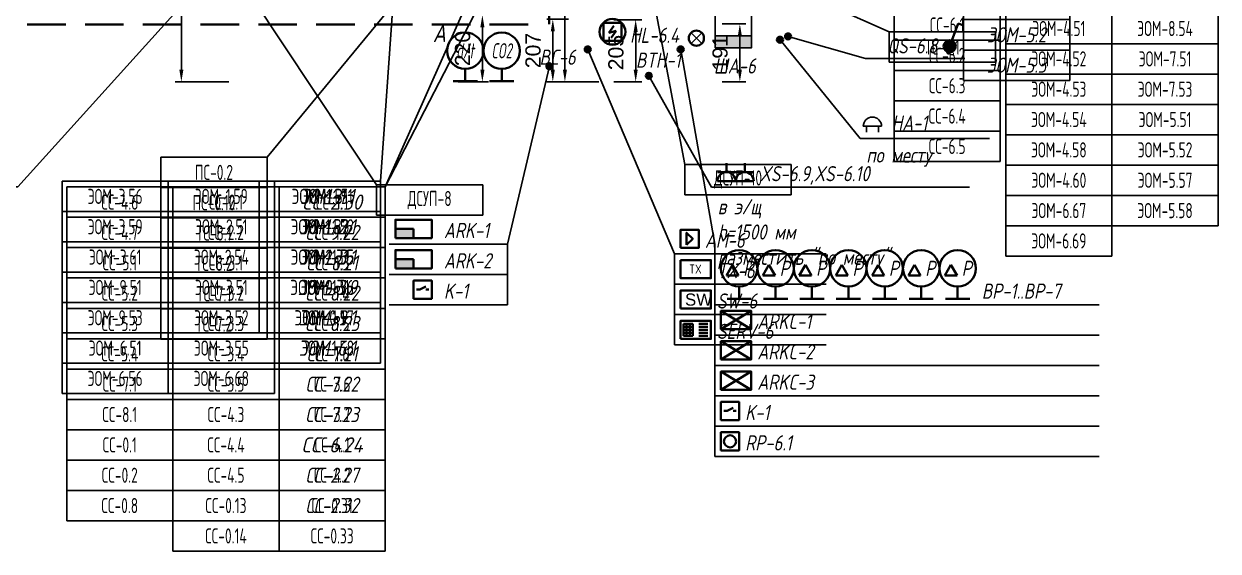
# Model space of a CAD drawing. Header units: millimetres. Extents: x -14566 to 16488, y -7315 to 17206.
# Drawn here: x 11466 to 15403, y 6974 to 8711 of the extents above; entities that cross this region are included whole.
import ezdxf
from ezdxf.enums import TextEntityAlignment as Align

# ---------------------------------------------------------------- set-up
doc = ezdxf.new("R2010")
doc.units = ezdxf.units.MM
doc.linetypes.add('DASHED', pattern=[19.05, 12.7, -6.35])
for name, color, linetype in [('02 Розетки', 7, 'Continuous'), ('03 Стационарное ЭО', 7, 'Continuous'), ('04 Освещение', 7, 'Continuous'), ('05 Слаботочка', 7, 'Continuous'), ('06 Авт-ка климата', 7, 'Continuous'), ('08 Пож. и техн. сигн.', 7, 'Continuous'), ('09 ДСУП', 7, 'Continuous'), ('12 Трассы и коробки 220', 7, 'Continuous'), ('14 Лотки', 7, 'Continuous')]:
    doc.layers.add(name, color=color, linetype=linetype)
doc.styles.add('GOST typeA', font='')
doc.styles.get("Standard").update_dxf_attribs({"font": 'arial.ttf'})
doc.styles.add('ГОСТ-ISOCPEUR', font='isocpeui.ttf', dxfattribs={"width": 0.8})
doc.styles.get('GOST typeA').set_extended_font_data('GOST type A')
doc.linetypes.add('220V_LINE', pattern='A,0.2,-0.05,["~220V",Standard,S=0.1,R=0,X=0,Y=-0.05],-0.4,0.1', length=0.75)
doc.dimstyles.new('ISO-25', dxfattribs={"dimtxt": 2.5, "dimasz": 2.5, "dimexe": 1.25, "dimexo": 0.625, "dimtad": 1, "dimtxsty": 'Standard', "dimcen": 2.5, "dimadec": 0, "dimazin": 0, "dimtfac": 1, "dimtmove": 0, "dimatfit": 3, "dimfxl": 1, "dimarcsym": 0})

# ---------------------------------------------------------------- blocks, each defined once
blk = doc.blocks.new('розетка открытая трехполюсная')
at = {"color": 0, "lineweight": -2}
for p, q in [((0, 1.5), (0, 3)), ((-1.5, 1.5), (1.5, 1.5)), ((-1.5, 0), (1.5, 0))]:
    blk.add_line(p, q, dxfattribs=at)
blk.add_arc((0, 0), 1.5, 0, 180, dxfattribs=at)
blk = doc.blocks.new('дымовой')
at = {"color": 0, "lineweight": -2}
for p, q in [((-1.3, 2.5), (-2.11, 1.35)), ((-2.11, 1.35), (-0.89, 1.65)), ((-0.89, 1.65), (-1.71, 0.5))]:
    blk.add_line(p, q, dxfattribs=at)
blk.add_lwpolyline([(-3, 0), (-3, 3), (0, 3), (0, 0)], close=True, dxfattribs=at)
blk = doc.blocks.new('ППК')
at = {"lineweight": -2}
blk.add_hatch(color=0, dxfattribs=at).paths.add_polyline_path([(-3, 0), (-3, 1.5), (-6, 1.5), (-6, 0)])
at = {"color": 0, "lineweight": -2}
for p in [(-6, 1.5), (-3, 0)]:
    blk.add_line(p, (-3, 1.5), dxfattribs=at)
blk.add_lwpolyline([(-6, 0), (-6, 3), (0, 3), (0, 0)], close=True, dxfattribs=at)
blk = doc.blocks.new('датчик давления')
at = {"color": 0, "lineweight": -2}
for p, q in [((-1.09, 5.56), (-2.09, 3.83)), ((-0.09, 3.83), (-1.09, 5.56)), ((-2.09, 3.83), (-0.09, 3.83)), ((0, 2), (0, 0)), ((-2, 0), (2, 0))]:
    blk.add_line(p, q, dxfattribs=at)
blk.add_circle((0, 5), 3, dxfattribs=at)
at = {"color": 0, "lineweight": -2, "style": 'ГОСТ-ISOCPEUR', "width": 0.8}
blk.add_text('P', height=2.5, rotation=360, dxfattribs=at).set_placement((1.5, 5), align=Align.MIDDLE_CENTER)
blk = doc.blocks.new('краб ТВ')
at = {"color": 0, "lineweight": -2}
blk.add_lwpolyline([(0, 0), (0, 3), (3, 3), (3, 0)], close=True, dxfattribs=at)
blk.add_lwpolyline([(1, 0.5), (1, 2.5), (2, 1.5), (1, 0.5)], dxfattribs=at)
blk = doc.blocks.new('панель медная')
at = {"color": 0, "lineweight": -2}
blk.add_lwpolyline([(0, 3), (5, 3), (5, 0), (0, 0)], close=True, dxfattribs=at)
at = {"color": 0, "lineweight": -2, "style": 'GOST typeA'}
blk.add_text('TX', height=1.5, dxfattribs=at).set_placement((1.43, 0.76))
blk = doc.blocks.new('сервер')
at = {"color": 0, "lineweight": -2}
for p, q in [((0.5, 2.5), (2, 2.5)), ((0.5, 0.5), (0.5, 2.5)), ((0.5, 2), (2, 2)), ((1, 2.5), (1, 0.5)), ((1.5, 2.5), (1.5, 0.5)), ((2, 2.5), (2, 0.5)), ((3, 2.5), (4.5, 2.5)), ((3, 2), (4.5, 2)), ((0.5, 1.5), (2, 1.5)), ((0.5, 1), (2, 1)), ((2, 0.5), (0.5, 0.5)), ((3, 1.5), (4.5, 1.5)), ((3, 1), (4.5, 1)), ((3, 0.5), (4.5, 0.5))]:
    blk.add_line(p, q, dxfattribs=at)
blk.add_lwpolyline([(0, 0), (5, 0), (5, 3), (0, 3)], close=True, dxfattribs=at)
blk = doc.blocks.new('коммутатор')
at = {"color": 0, "lineweight": -2}
blk.add_lwpolyline([(0, 0), (5, 0), (5, 3), (0, 3)], close=True, dxfattribs=at)
blk.add_text('SW', height=2, dxfattribs=at).set_placement((0.72, 0.48))
blk = doc.blocks.new('маршрутизатор INET')
at = {"color": 0, "lineweight": -2}
for p, q in [((0, 3), (5, 0)), ((5, 3), (0, 0))]:
    blk.add_line(p, q, dxfattribs=at)
blk.add_lwpolyline([(0, 0), (5, 0), (5, 3), (0, 3)], close=True, dxfattribs=at)
blk = doc.blocks.new('реле контроля напряжения')
at = {"color": 0, "lineweight": -2, "ltscale": 100}
for p, q in [((1, 1.5), (2, 2)), ((0.5, 1.5), (1, 1.5)), ((2, 1.5), (2.5, 1.5))]:
    blk.add_line(p, q, dxfattribs=at)
blk.add_lwpolyline([(0, 0), (3, 0), (3, 3), (0, 3)], close=True, dxfattribs=at)
blk = doc.blocks.new('шкаф')
blk.add_hatch(color=256).paths.add_polyline_path([(3, 0), (3, 1), (0, 1), (0, 0)])
blk.add_line((0, 1), (3, 1))
blk.add_lwpolyline([(0, 0), (3, 0), (3, 3), (0, 3)], close=True)
blk = doc.blocks.new('звонок')
at = {"color": 0, "lineweight": -2}
for p, q in [((-1.5, 0), (1.5, 0)), ((-1, 0), (-1, -1)), ((1, 0), (1, -1))]:
    blk.add_line(p, q, dxfattribs=at)
blk.add_arc((0, 0), 1.5, 0, 180, dxfattribs=at)
blk = doc.blocks.new('регулятор')
at = {"color": 0, "lineweight": -2}
blk.add_lwpolyline([(-1.5, -1.5), (-1.5, 1.5), (1.5, 1.5), (1.5, -1.5)], close=True, dxfattribs=at)
blk.add_circle((0, 0), 1, dxfattribs=at)
blk = doc.blocks.new('кнопка 1 открытая IP44')
at = {"lineweight": -2}
blk.add_hatch(color=0, dxfattribs=at).paths.add_polyline_path([(-1, 0, 1), (1, 0, 1)])
at = {"color": 0, "lineweight": -2}
for p, q in [((0.35, 0.94), (1.39, 3.78)), ((1.39, 3.78), (2.34, 3.45))]:
    blk.add_line(p, q, dxfattribs=at)
blk.add_circle((0, 0), 1, dxfattribs=at)
blk = doc.blocks.new('*T100')
at = {"layer": '02 Розетки', "color": 0, "lineweight": -2}
for p, q in [((0, 0), (350, 0)), ((0, 0), (0, -600)), ((350, 0), (350, -600)), ((0, -100), (350, -100)), ((0, -200), (350, -200)), ((0, -300), (350, -300)), ((0, -400), (350, -400)), ((0, -500), (350, -500)), ((0, -600), (350, -600))]:
    blk.add_line(p, q, dxfattribs=at)
at = {"layer": '02 Розетки', "color": 0, "char_height": 50, "width": 330, "attachment_point": 5, "style": 'ГОСТ-ISOCPEUR'}
for s, insert in [('{ЭОМ-1.1}', (175, -50)), ('{ЭОМ-2.1}', (175, -150)), ('{ЭОМ-3.1}', (175, -250)), ('{ЭОМ-3.9}', (175, -350)), ('{ЭОМ-9.1}', (175, -450)), ('{ЭОМ-6.1}', (175, -550))]:
    blk.add_mtext(s, dxfattribs=dict(at, insert=insert))
blk = doc.blocks.new('*T132')
at = {"layer": '02 Розетки', "color": 0, "lineweight": -2}
for p, q in [((0, 0), (350, 0)), ((0, 0), (0, -900)), ((350, 0), (350, -900)), ((0, -100), (350, -100)), ((0, -200), (350, -200)), ((0, -300), (350, -300)), ((0, -400), (350, -400)), ((0, -500), (350, -500)), ((0, -600), (350, -600)), ((0, -700), (350, -700)), ((0, -800), (350, -800)), ((0, -900), (350, -900))]:
    blk.add_line(p, q, dxfattribs=at)
at = {"layer": '02 Розетки', "color": 0, "char_height": 50, "width": 330, "attachment_point": 5, "style": 'ГОСТ-ISOCPEUR'}
for s, insert in [('{ЭОМ-6.9}', (175, -50)), ('{ЭОМ-4.1}', (175, -150)), ('{ЭОМ-8.1}', (175, -250)), ('{ЭОМ-7.1}', (175, -350)), ('{ЭОМ-7.2}', (175, -450)), ('{ЭОМ-7.3}', (175, -550)), ('{ЭОМ-5.1}', (175, -650)), ('{ЭОМ-5.2}', (175, -750)), ('{ЭОМ-5.3}', (175, -850))]:
    blk.add_mtext(s, dxfattribs=dict(at, insert=insert))
blk = doc.blocks.new('*T155')
at = {"layer": '03 Стационарное ЭО', "color": 0, "lineweight": -2}
for p, q in [((0, 0), (400, 0)), ((0, 0), (0, -500)), ((400, 0), (400, -500)), ((0, -100), (400, -100)), ((0, -200), (400, -200)), ((0, -300), (400, -300)), ((0, -400), (400, -400)), ((0, -500), (400, -500))]:
    blk.add_line(p, q, dxfattribs=at)
at = {"layer": '03 Стационарное ЭО', "color": 0, "char_height": 50, "width": 380, "attachment_point": 5, "style": 'GOST typeA'}
for s, insert in [('{\\W0.9;ЭОМ-1.31}', (200, -50)), ('{\\W0.9;ЭОМ-1.32}', (200, -150)), ('{\\W0.9;ЭОМ-2.31}', (200, -250)), ('{\\W0.9;ЭОМ-9.31}', (200, -350)), ('{\\W0.9;ЭОМ-0.1}', (200, -450))]:
    blk.add_mtext(s, dxfattribs=dict(at, insert=insert))
blk = doc.blocks.new('*T177')
at = {"layer": '04 Освещение', "color": 0, "lineweight": -2}
for p, q in [((0, 0), (350, 0)), ((0, 0), (0, -600)), ((350, 0), (350, -600)), ((0, -100), (350, -100)), ((0, -200), (350, -200)), ((0, -300), (350, -300)), ((0, -400), (350, -400)), ((0, -500), (350, -500)), ((0, -600), (350, -600))]:
    blk.add_line(p, q, dxfattribs=at)
at = {"layer": '04 Освещение', "color": 0, "char_height": 50, "width": 330, "attachment_point": 5, "style": 'GOST typeA'}
for s, insert in [('{\\W0.8;ЭОМ-1.51}', (175, -50)), ('{\\W0.8;ЭОМ-1.52}', (175, -150)), ('{\\W0.8;ЭОМ-1.55}', (175, -250)), ('{\\W0.8;ЭОМ-1.56}', (175, -350)), ('{\\W0.8;ЭОМ-1.57}', (175, -450)), ('{\\W0.8;ЭОМ-1.58}', (175, -550))]:
    blk.add_mtext(s, dxfattribs=dict(at, insert=insert))
blk = doc.blocks.new('*T195')
at = {"layer": '04 Освещение', "color": 0, "lineweight": -2}
for p, q in [((0, 0), (350, 0)), ((0, 0), (0, -1000)), ((350, 0), (350, -1000)), ((0, -100), (350, -100)), ((0, -200), (350, -200)), ((0, -300), (350, -300)), ((0, -400), (350, -400)), ((0, -500), (350, -500)), ((0, -600), (350, -600)), ((0, -700), (350, -700)), ((0, -800), (350, -800)), ((0, -900), (350, -900)), ((0, -1000), (350, -1000))]:
    blk.add_line(p, q, dxfattribs=at)
at = {"layer": '04 Освещение', "color": 0, "char_height": 50, "width": 330, "attachment_point": 5, "style": 'GOST typeA'}
for s, insert in [('{\\W0.8;ЭОМ-6.54}', (175, -50)), ('{\\W0.8;ЭОМ-6.61}', (175, -150)), ('{\\W0.8;ЭОМ-4.51}', (175, -250)), ('{\\W0.8;ЭОМ-4.52}', (175, -350)), ('{\\W0.8;ЭОМ-4.53}', (175, -450)), ('{\\W0.8;ЭОМ-4.54}', (175, -550)), ('{\\W0.8;ЭОМ-4.58}', (175, -650)), ('{\\W0.8;ЭОМ-4.60}', (175, -750)), ('{\\W0.8;ЭОМ-6.67}', (175, -850)), ('{\\W0.8;ЭОМ-6.69}', (175, -950))]:
    blk.add_mtext(s, dxfattribs=dict(at, insert=insert))
blk = doc.blocks.new('*T217')
at = {"layer": '04 Освещение', "color": 0, "lineweight": -2}
for p, q in [((0, 0), (350, 0)), ((0, 0), (0, -700)), ((350, 0), (350, -700)), ((0, -100), (350, -100)), ((0, -200), (350, -200)), ((0, -300), (350, -300)), ((0, -400), (350, -400)), ((0, -500), (350, -500)), ((0, -600), (350, -600)), ((0, -700), (350, -700))]:
    blk.add_line(p, q, dxfattribs=at)
at = {"layer": '04 Освещение', "color": 0, "char_height": 50, "width": 330, "attachment_point": 5, "style": 'GOST typeA'}
for s, insert in [('{\\W0.8;ЭОМ-1.59}', (175, -50)), ('{\\W0.8;ЭОМ-2.51}', (175, -150)), ('{\\W0.8;ЭОМ-2.54}', (175, -250)), ('{\\W0.8;ЭОМ-3.51}', (175, -350)), ('{\\W0.8;ЭОМ-3.52}', (175, -450)), ('{\\W0.8;ЭОМ-3.55}', (175, -550)), ('{\\W0.8;ЭОМ-6.68}', (175, -650))]:
    blk.add_mtext(s, dxfattribs=dict(at, insert=insert))
blk = doc.blocks.new('*T225')
at = {"layer": '04 Освещение', "color": 0, "lineweight": -2}
for p, q in [((0, 0), (350, 0)), ((0, 0), (0, -700)), ((350, 0), (350, -700)), ((0, -100), (350, -100)), ((0, -200), (350, -200)), ((0, -300), (350, -300)), ((0, -400), (350, -400)), ((0, -500), (350, -500)), ((0, -600), (350, -600)), ((0, -700), (350, -700))]:
    blk.add_line(p, q, dxfattribs=at)
at = {"layer": '04 Освещение', "color": 0, "char_height": 50, "width": 330, "attachment_point": 5, "style": 'GOST typeA'}
for s, insert in [('{\\W0.8;ЭОМ-3.56}', (175, -50)), ('{\\W0.8;ЭОМ-3.59}', (175, -150)), ('{\\W0.8;ЭОМ-3.61}', (175, -250)), ('{\\W0.8;ЭОМ-9.51}', (175, -350)), ('{\\W0.8;ЭОМ-9.53}', (175, -450)), ('{\\W0.8;ЭОМ-6.51}', (175, -550)), ('{\\W0.8;ЭОМ-6.56}', (175, -650))]:
    blk.add_mtext(s, dxfattribs=dict(at, insert=insert))
blk = doc.blocks.new('*T234')
at = {"layer": '04 Освещение', "color": 0, "lineweight": -2}
for p, q in [((0, 0), (350, 0)), ((0, 0), (0, -900)), ((350, 0), (350, -900)), ((0, -100), (350, -100)), ((0, -200), (350, -200)), ((0, -300), (350, -300)), ((0, -400), (350, -400)), ((0, -500), (350, -500)), ((0, -600), (350, -600)), ((0, -700), (350, -700)), ((0, -800), (350, -800)), ((0, -900), (350, -900))]:
    blk.add_line(p, q, dxfattribs=at)
at = {"layer": '04 Освещение', "color": 0, "char_height": 50, "width": 330, "attachment_point": 5, "style": 'GOST typeA'}
for s, insert in [('{\\W0.8;ЭОМ-8.51}', (175, -50)), ('{\\W0.8;ЭОМ-8.53}', (175, -150)), ('{\\W0.8;ЭОМ-8.54}', (175, -250)), ('{\\W0.8;ЭОМ-7.51}', (175, -350)), ('{\\W0.8;ЭОМ-7.53}', (175, -450)), ('{\\W0.8;ЭОМ-5.51}', (175, -550)), ('{\\W0.8;ЭОМ-5.52}', (175, -650)), ('{\\W0.8;ЭОМ-5.57}', (175, -750)), ('{\\W0.8;ЭОМ-5.58}', (175, -850))]:
    blk.add_mtext(s, dxfattribs=dict(at, insert=insert))
blk = doc.blocks.new('*T265')
at = {"layer": '06 Авт-ка климата', "color": 0, "lineweight": -2}
for p, q in [((0, 0), (350, 0)), ((0, 0), (0, -1100)), ((350, 0), (350, -1100)), ((0, -100), (350, -100)), ((0, -200), (350, -200)), ((0, -300), (350, -300)), ((0, -400), (350, -400)), ((0, -500), (350, -500)), ((0, -600), (350, -600)), ((0, -700), (350, -700)), ((0, -800), (350, -800)), ((0, -900), (350, -900)), ((0, -1000), (350, -1000)), ((0, -1100), (350, -1100))]:
    blk.add_line(p, q, dxfattribs=at)
at = {"layer": '06 Авт-ка климата', "color": 0, "char_height": 50, "width": 330, "attachment_point": 5, "style": 'ГОСТ-ISOCPEUR'}
for s, insert in [('{\\W0.9;СС-2.30}', (175, -50)), ('{СС-9.22}', (175, -150)), ('{СС-8.21}', (175, -250)), ('{СС-8.22}', (175, -350)), ('{СС-8.23}', (175, -450)), ('{СС-7.21}', (175, -550)), ('{СС-7.22}', (175, -650)), ('{СС-7.23}', (175, -750)), ('{\\W0.9;СС-6.24}', (175, -850)), ('{СС-2.27}', (175, -950)), ('{СС-2.32}', (175, -1050))]:
    blk.add_mtext(s, dxfattribs=dict(at, insert=insert))
blk = doc.blocks.new('*T317')
at = {"layer": '05 Слаботочка', "color": 0, "lineweight": -2}
for p, q in [((0, 0), (350, 0)), ((0, 0), (0, -1200)), ((350, 0), (350, -1200)), ((0, -100), (350, -100)), ((0, -200), (350, -200)), ((0, -300), (350, -300)), ((0, -400), (350, -400)), ((0, -500), (350, -500)), ((0, -600), (350, -600)), ((0, -700), (350, -700)), ((0, -800), (350, -800)), ((0, -900), (350, -900)), ((0, -1000), (350, -1000)), ((0, -1100), (350, -1100)), ((0, -1200), (350, -1200))]:
    blk.add_line(p, q, dxfattribs=at)
at = {"layer": '05 Слаботочка', "color": 0, "char_height": 50, "width": 330, "attachment_point": 5, "style": 'GOST typeA'}
for s, insert in [('{\\W0.8;СС-1.1}', (175, -50)), ('{\\W0.8;СС-1.2}', (175, -150)), ('{\\W0.8;СС-1.3}', (175, -250)), ('{\\W0.8;СС-1.4}', (175, -350)), ('{\\W0.8;СС-1.5}', (175, -450)), ('{\\W0.8;СС-1.6}', (175, -550)), ('{\\W0.8;СС-3.6}', (175, -650)), ('{\\W0.8;СС-3.7}', (175, -750)), ('{\\W0.8;СС-4.1}', (175, -850)), ('{\\W0.8;СС-4.2}', (175, -950)), ('{\\W0.8;СС-0.31}', (175, -1050)), ('{\\W0.8;СС-0.33}', (175, -1150))]:
    blk.add_mtext(s, dxfattribs=dict(at, insert=insert))
blk = doc.blocks.new('*T336')
at = {"layer": '05 Слаботочка', "color": 0, "lineweight": -2}
for p, q in [((0, 0), (350, 0)), ((0, 0), (0, -1200)), ((350, 0), (350, -1200)), ((0, -100), (350, -100)), ((0, -200), (350, -200)), ((0, -300), (350, -300)), ((0, -400), (350, -400)), ((0, -500), (350, -500)), ((0, -600), (350, -600)), ((0, -700), (350, -700)), ((0, -800), (350, -800)), ((0, -900), (350, -900)), ((0, -1000), (350, -1000)), ((0, -1100), (350, -1100)), ((0, -1200), (350, -1200))]:
    blk.add_line(p, q, dxfattribs=at)
at = {"layer": '05 Слаботочка', "color": 0, "char_height": 50, "width": 330, "attachment_point": 5, "style": 'GOST typeA'}
for s, insert in [('{\\W0.8;СС-2.1}', (175, -50)), ('{\\W0.8;СС-2.2}', (175, -150)), ('{\\W0.8;СС-3.1}', (175, -250)), ('{\\W0.8;СС-3.2}', (175, -350)), ('{\\W0.8;СС-3.3}', (175, -450)), ('{\\W0.8;СС-3.4}', (175, -550)), ('{\\W0.8;СС-3.5}', (175, -650)), ('{\\W0.8;СС-4.3}', (175, -750)), ('{\\W0.8;СС-4.4}', (175, -850)), ('{\\W0.8;СС-4.5}', (175, -950)), ('{\\W0.8;СС-0.13}', (175, -1050)), ('{\\W0.8;СС-0.14}', (175, -1150))]:
    blk.add_mtext(s, dxfattribs=dict(at, insert=insert))
blk = doc.blocks.new('*T362')
at = {"layer": '05 Слаботочка', "color": 0, "lineweight": -2}
for p, q in [((0, 0), (350, 0)), ((0, 0), (0, -1100)), ((350, 0), (350, -1100)), ((0, -100), (350, -100)), ((0, -200), (350, -200)), ((0, -300), (350, -300)), ((0, -400), (350, -400)), ((0, -500), (350, -500)), ((0, -600), (350, -600)), ((0, -700), (350, -700)), ((0, -800), (350, -800)), ((0, -900), (350, -900)), ((0, -1000), (350, -1000)), ((0, -1100), (350, -1100))]:
    blk.add_line(p, q, dxfattribs=at)
at = {"layer": '05 Слаботочка', "color": 0, "char_height": 50, "width": 330, "attachment_point": 5, "style": 'GOST typeA'}
for s, insert in [('{\\W0.8;СС-4.6}', (175, -50)), ('{\\W0.8;СС-4.7}', (175, -150)), ('{\\W0.8;СС-5.1}', (175, -250)), ('{\\W0.8;СС-5.2}', (175, -350)), ('{\\W0.8;СС-5.3}', (175, -450)), ('{\\W0.8;СС-5.4}', (175, -550)), ('{\\W0.8;СС-7.1}', (175, -650)), ('{\\W0.8;СС-8.1}', (175, -750)), ('{\\W0.8;СС-0.1}', (175, -850)), ('{\\W0.8;СС-0.2}', (175, -950)), ('{\\W0.8;СС-0.8}', (175, -1050))]:
    blk.add_mtext(s, dxfattribs=dict(at, insert=insert))
blk = doc.blocks.new('*T410')
at = {"layer": '08 Пож. и техн. сигн.', "color": 0, "lineweight": -2}
for p, q in [((0, 0), (350, 0)), ((0, 0), (0, -600)), ((350, 0), (350, -600)), ((0, -100), (350, -100)), ((0, -200), (350, -200)), ((0, -300), (350, -300)), ((0, -400), (350, -400)), ((0, -500), (350, -500)), ((0, -600), (350, -600))]:
    blk.add_line(p, q, dxfattribs=at)
at = {"layer": '08 Пож. и техн. сигн.', "color": 0, "char_height": 50, "width": 330, "attachment_point": 5, "style": 'GOST typeA'}
for s, insert in [('{\\W0.8;ПС-0.2}', (175, -50)), ('{\\W0.8;ПС-0.10}', (175, -150)), ('{\\W0.8;ТС-8.1}', (175, -250)), ('{\\W0.8;ТС-8.2}', (175, -350)), ('{\\W0.8;ТС-7.1}', (175, -450)), ('{\\W0.8;ТС-7.2}', (175, -550))]:
    blk.add_mtext(s, dxfattribs=dict(at, insert=insert))
blk = doc.blocks.new('*T444')
at = {"layer": '08 Пож. и техн. сигн.', "color": 0, "lineweight": -2}
for p, q in [((0, 0), (350, 0)), ((0, 0), (0, -100)), ((350, 0), (350, -100)), ((0, -100), (350, -100))]:
    blk.add_line(p, q, dxfattribs=at)
at = {"layer": '08 Пож. и техн. сигн.', "color": 0, "insert": (175, -50), "char_height": 50, "width": 330, "attachment_point": 5, "style": 'GOST typeA'}
blk.add_mtext('{\\W0.8;ТС-6.1}', dxfattribs=at)
blk = doc.blocks.new('*T458')
at = {"layer": '05 Слаботочка', "color": 0, "lineweight": -2}
for p, q in [((0, 0), (350, 0)), ((0, 0), (0, -500)), ((350, 0), (350, -500)), ((0, -100), (350, -100)), ((0, -200), (350, -200)), ((0, -300), (350, -300)), ((0, -400), (350, -400)), ((0, -500), (350, -500))]:
    blk.add_line(p, q, dxfattribs=at)
at = {"layer": '05 Слаботочка', "color": 0, "char_height": 50, "width": 330, "attachment_point": 5, "style": 'GOST typeA'}
for s, insert in [('{\\W0.8;СС-6.1}', (175, -50)), ('{\\W0.8;СС-6.2}', (175, -150)), ('{\\W0.8;СС-6.3}', (175, -250)), ('{\\W0.8;СС-6.4}', (175, -350)), ('{\\W0.8;СС-6.5}', (175, -450))]:
    blk.add_mtext(s, dxfattribs=dict(at, insert=insert))
blk = doc.blocks.new('*D467')
at = {"layer": '14 Лотки', "color": 0, "lineweight": -2}
for p, q in [((13261.2, 8726.6), (13189.7, 8726.6)), ((13209.7, 8686.6), (13209.7, 8560.1)), ((13261.2, 8520.1), (13189.7, 8520.1))]:
    blk.add_line(p, q, dxfattribs=at)
at = {"layer": '14 Лотки', "color": 0}
for points in [[(13216.4, 8686.6), (13203, 8686.6), (13209.7, 8726.6)], [(13203, 8560.1), (13216.4, 8560.1), (13209.7, 8520.1)]]:
    blk.add_solid(points, dxfattribs=at)
at = {"layer": 'Defpoints', "color": 0, "transparency": 16777216}
for p in [(13261.2, 8726.6), (13209.7, 8520.1), (13261.2, 8520.1)]:
    blk.add_point(p, dxfattribs=at)
at = {"layer": '14 Лотки', "color": 0, "insert": (13144.7, 8623.4), "char_height": 50, "attachment_point": 5, "rotation": 90}
blk.add_mtext('207', dxfattribs=at)
blk = doc.blocks.new('*D468')
at = {"layer": '14 Лотки', "color": 0, "lineweight": -2}
for p, q in [((12897.7, 8740.1), (12997.6, 8740.1)), ((12977.6, 8700.1), (12977.6, 8560.1)), ((12897.7, 8520.1), (12997.6, 8520.1))]:
    blk.add_line(p, q, dxfattribs=at)
at = {"layer": '14 Лотки', "color": 0}
for points in [[(12984.3, 8700.1), (12971, 8700.1), (12977.6, 8740.1)], [(12971, 8560.1), (12984.3, 8560.1), (12977.6, 8520.1)]]:
    blk.add_solid(points, dxfattribs=at)
at = {"layer": 'Defpoints', "color": 0, "transparency": 16777216}
for p in [(12897.7, 8740.1), (12897.7, 8520.1), (12977.6, 8520.1)]:
    blk.add_point(p, dxfattribs=at)
at = {"layer": '14 Лотки', "color": 0, "insert": (12912.6, 8630.1), "char_height": 50, "attachment_point": 5, "rotation": 90}
blk.add_mtext('220', dxfattribs=at)
blk = doc.blocks.new('*D473')
at = {"layer": '14 Лотки', "color": 0, "lineweight": -2}
for p, q in [((13768.2, 8711.2), (13846.2, 8711.2)), ((13826.2, 8671.2), (13826.2, 8560.1)), ((13768.2, 8520.1), (13846.2, 8520.1))]:
    blk.add_line(p, q, dxfattribs=at)
at = {"layer": '14 Лотки', "color": 0}
for points in [[(13832.9, 8671.2), (13819.6, 8671.2), (13826.2, 8711.2)], [(13819.6, 8560.1), (13832.9, 8560.1), (13826.2, 8520.1)]]:
    blk.add_solid(points, dxfattribs=at)
at = {"layer": 'Defpoints', "color": 0, "transparency": 16777216}
for p in [(13768.2, 8711.2), (13768.2, 8520.1), (13826.2, 8520.1)]:
    blk.add_point(p, dxfattribs=at)
at = {"layer": '14 Лотки', "color": 0, "insert": (13761.2, 8615.7), "char_height": 50, "attachment_point": 5, "rotation": 90}
blk.add_mtext('191', dxfattribs=at)
blk = doc.blocks.new('*D477')
at = {"layer": '14 Лотки', "color": 0, "lineweight": -2}
for p, q in [((13411.2, 8724.9), (13502.9, 8724.9)), ((13482.9, 8684.9), (13482.9, 8560.1)), ((13411.2, 8520.1), (13502.9, 8520.1))]:
    blk.add_line(p, q, dxfattribs=at)
at = {"layer": '14 Лотки', "color": 0}
for points in [[(13489.6, 8684.9), (13476.2, 8684.9), (13482.9, 8724.9)], [(13476.2, 8560.1), (13489.6, 8560.1), (13482.9, 8520.1)]]:
    blk.add_solid(points, dxfattribs=at)
at = {"layer": 'Defpoints', "color": 0, "transparency": 16777216}
for p in [(13411.2, 8724.9), (13411.2, 8520.1), (13482.9, 8520.1)]:
    blk.add_point(p, dxfattribs=at)
at = {"layer": '14 Лотки', "color": 0, "insert": (13417.9, 8616.6), "char_height": 50, "attachment_point": 5, "rotation": 90}
blk.add_mtext('205', dxfattribs=at)
blk = doc.blocks.new('*D501')
at = {"layer": '14 Лотки', "color": 0, "lineweight": -2}
for p, q in [((13361.2, 9224.9), (13229.6, 9224.9)), ((13249.6, 9184.9), (13249.6, 8560.1)), ((13361.2, 8520.1), (13229.6, 8520.1))]:
    blk.add_line(p, q, dxfattribs=at)
at = {"layer": '14 Лотки', "color": 0}
for points in [[(13256.3, 9184.9), (13243, 9184.9), (13249.6, 9224.9)], [(13243, 8560.1), (13256.3, 8560.1), (13249.6, 8520.1)]]:
    blk.add_solid(points, dxfattribs=at)
at = {"layer": 'Defpoints', "color": 0, "transparency": 16777216}
for p in [(13361.2, 9224.9), (13249.6, 8520.1), (13361.2, 8520.1)]:
    blk.add_point(p, dxfattribs=at)
at = {"layer": '14 Лотки', "color": 0, "insert": (13184.6, 9051.7), "char_height": 50, "attachment_point": 5, "rotation": 90}
blk.add_mtext('705', dxfattribs=at)
blk = doc.blocks.new('*D520')
at = {"layer": '04 Освещение', "color": 0, "lineweight": -2, "transparency": 16777216}
for p, q in [((12141.9, 9336.5), (11965.4, 9336.5)), ((11985.4, 9296.5), (11985.4, 8560.1)), ((12141.9, 8520.1), (11965.4, 8520.1))]:
    blk.add_line(p, q, dxfattribs=at)
at = {"layer": '04 Освещение', "color": 0, "transparency": 16777216}
for points in [[(11992.1, 9296.5), (11978.8, 9296.5), (11985.4, 9336.5)], [(11978.8, 8560.1), (11992.1, 8560.1), (11985.4, 8520.1)]]:
    blk.add_solid(points, dxfattribs=at)
at = {"layer": 'Defpoints', "color": 0, "transparency": 16777216}
for p in [(12141.9, 9336.5), (11985.4, 8520.1), (12141.9, 8520.1)]:
    blk.add_point(p, dxfattribs=at)
at = {"layer": '04 Освещение', "color": 0, "transparency": 16777216, "insert": (11940.4, 8928.3), "char_height": 50, "attachment_point": 5, "rotation": 90, "style": 'ГОСТ-ISOCPEUR'}
blk.add_mtext('816', dxfattribs=at)
blk = doc.blocks.new('*T565')
at = {"layer": '09 ДСУП', "color": 0, "lineweight": -2}
for p, q in [((0, 0), (350, 0)), ((0, 0), (0, -100)), ((350, 0), (350, -100)), ((0, -100), (350, -100))]:
    blk.add_line(p, q, dxfattribs=at)
at = {"layer": '09 ДСУП', "color": 0, "insert": (175, -50), "char_height": 50, "width": 330, "attachment_point": 5, "style": 'GOST typeA'}
blk.add_mtext('{\\W0.8;ДСУП-8}', dxfattribs=at)
blk = doc.blocks.new('*T567')
at = {"layer": '09 ДСУП', "color": 0, "lineweight": -2}
for p, q in [((0, 0), (350, 0)), ((0, 0), (0, -100)), ((350, 0), (350, -100)), ((0, -100), (350, -100))]:
    blk.add_line(p, q, dxfattribs=at)
at = {"layer": '09 ДСУП', "color": 0, "insert": (175, -50), "char_height": 50, "width": 330, "attachment_point": 5, "style": 'GOST typeA'}
blk.add_mtext('{\\W0.8;ДСУП-10}', dxfattribs=at)
blk = doc.blocks.new('датчик CO2')
at = {"color": 0, "lineweight": -2}
for p, q in [((0, 2), (0, 0)), ((-2, 0), (2, 0))]:
    blk.add_line(p, q, dxfattribs=at)
blk.add_circle((0, 5), 3, dxfattribs=at)
at = {"color": 0, "lineweight": -2, "style": 'ГОСТ-ISOCPEUR', "width": 0.6}
blk.add_text('CO2', height=2.5, rotation=360, dxfattribs=at).set_placement((-0.01, 5), align=Align.MIDDLE_CENTER)
blk = doc.blocks.new('датчик температуры и влажности')
at = {"color": 0, "lineweight": -2}
for p, q in [((0, 2), (0, 0)), ((-2, 0), (2, 0))]:
    blk.add_line(p, q, dxfattribs=at)
blk.add_circle((0, 5), 3, dxfattribs=at)
at = {"color": 0, "lineweight": -2, "style": 'ГОСТ-ISOCPEUR', "width": 0.6}
blk.add_text('d/t', height=2.5, rotation=360, dxfattribs=at).set_placement((-0.01, 5), align=Align.MIDDLE_CENTER)

msp = doc.modelspace()

# ---------------------------------------------------------------- hatches: boundary and pattern name
at = {"layer": '02 Розетки'}
msp.add_hatch(color=256, dxfattribs=at).paths.add_polyline_path([(13516.2, 8540.1, 1), (13536.2, 8540.1, 1)])
at = {"layer": '03 Стационарное ЭО'}
msp.add_hatch(color=7, dxfattribs=at).paths.add_polyline_path([(13948.6, 8659, 1), (13968.6, 8659, 1)])
at = {"layer": '04 Освещение'}
msp.add_hatch(color=256, dxfattribs=at).paths.add_polyline_path([(13975.2, 8670, 1), (13995.2, 8670, 1)])
at = {"layer": '05 Слаботочка'}
msp.add_hatch(color=256, dxfattribs=at).paths.add_polyline_path([(13314.9, 8627.1, 1), (13334.9, 8627.1, 1)])
at = {"layer": '06 Авт-ка климата'}
msp.add_hatch(color=256, dxfattribs=at).paths.add_polyline_path([(13621.2, 8627.1, 1), (13641.2, 8627.1, 1)])
at = {"layer": '08 Пож. и техн. сигн.'}
msp.add_hatch(color=256, dxfattribs=at).paths.add_polyline_path([(13188.4, 8571.5, 1), (13208.4, 8571.5, 1)])

# ---------------------------------------------------------------- linework, layer by layer
at = {"layer": '02 Розетки'}
for q in [(13526.2, 8540.1), (14583.3, 8172.6)]:
    msp.add_line((13732.3, 8172.6), q, dxfattribs=at)
at = {"layer": '02 Розетки', "lineweight": 40}
msp.add_circle((13526.2, 8540.1), 10, dxfattribs=at)
at = {"layer": '03 Стационарное ЭО', "color": 7}
for q in [(13958.6, 8659), (14648.7, 8334)]:
    msp.add_line((14223.2, 8334), q, dxfattribs=at)
at = {"layer": '03 Стационарное ЭО', "color": 7, "lineweight": 40}
msp.add_circle((13958.6, 8659), 10, dxfattribs=at)
at = {"layer": '04 Освещение', "color": 3}
for p, q in [((13700.6, 8646.4), (13665.3, 8681.8)), ((13665.3, 8646.4), (13700.6, 8681.8))]:
    msp.add_line(p, q, dxfattribs=at)
at = {"layer": '04 Освещение'}
for q in [(13985.2, 8670), (14567.8, 8597.3)]:
    msp.add_line((14239.9, 8597.3), q, dxfattribs=at)
at = {"layer": '04 Освещение', "color": 3, "lineweight": 40}
msp.add_circle((13683, 8664.1), 25, dxfattribs=at)
at = {"layer": '04 Освещение', "lineweight": 40}
msp.add_circle((13985.2, 8670), 10, dxfattribs=at)
at = {"layer": '05 Слаботочка'}
for p, q in [((13324.9, 8627.1), (13610.9, 7953)), ((13610.9, 7953), (14110.5, 7953)), ((13610.9, 7953), (13610.9, 7653)), ((13610.9, 7853), (14110.5, 7853)), ((13610.9, 7753), (14110.5, 7753)), ((13610.9, 7653), (14110.5, 7653))]:
    msp.add_line(p, q, dxfattribs=at)
at = {"layer": '05 Слаботочка', "lineweight": 40}
msp.add_circle((13324.9, 8627.1), 10, dxfattribs=at)
at = {"layer": '06 Авт-ка климата'}
for p, q in [((13631.2, 8627.1), (13743.9, 7985.5)), ((13743.9, 7985.5), (13743.9, 7285.5)), ((13743.9, 7785.5), (15010.3, 7785.5)), ((13743.9, 7685.5), (15010.3, 7685.5)), ((13743.9, 7585.5), (15010.3, 7585.5)), ((13743.9, 7485.5), (15010.3, 7485.5)), ((13743.9, 7385.5), (15010.3, 7385.5)), ((13743.9, 7285.5), (15010.3, 7285.5))]:
    msp.add_line(p, q, dxfattribs=at)
at = {"layer": '06 Авт-ка климата', "linetype": 'DASHED', "lineweight": 40, "ltscale": 10, "flags": 128}
msp.add_lwpolyline([(13128.5, 8709.7), (7634.7, 8709.7), (7634.7, 7052)], dxfattribs=at)
at = {"layer": '06 Авт-ка климата', "lineweight": 40}
msp.add_circle((13631.2, 8627.1), 10, dxfattribs=at)
at = {"layer": '08 Пож. и техн. сигн.'}
for p, q in [((13060.2, 7985.5), (13198.4, 8571.5)), ((12670.9, 7985.5), (13060.2, 7985.5)), ((13060.2, 7785.5), (13060.2, 7985.5)), ((12670.9, 7885.5), (13060.2, 7885.5)), ((12670.9, 7785.5), (13060.2, 7785.5))]:
    msp.add_line(p, q, dxfattribs=at)
at = {"layer": '08 Пож. и техн. сигн.', "color": 1, "lineweight": 40}
msp.add_circle((13406.4, 8685), 42.4, dxfattribs=at)
at = {"layer": '08 Пож. и техн. сигн.', "lineweight": 40}
msp.add_circle((13198.4, 8571.5), 10, dxfattribs=at)
at = {"layer": '12 Трассы и коробки 220', "linetype": '220V_LINE', "lineweight": 40, "ltscale": 200, "flags": 128}
msp.add_lwpolyline([(7613.7, 8865.1), (13197.7, 8865.1), (13197.7, 8710.7)], dxfattribs=at)

# ---------------------------------------------------------------- block references
for name, p in [('*T132', (14563.5, 9425.1)), ('*T195', (14702.6, 8945.9)), ('*T234', (15052.6, 8945.9)), ('*T458', (14334.5, 8757.4)), ('*T444', (14318.8, 8684.7)), ('*T410', (11917.8, 8271.8)), ('*T567', (13645, 8248.3)), ('*T225', (11592.1, 8192.7)), ('*T217', (11942.1, 8192.7)), ('*T155', (12242.1, 8192.7)), ('*T100', (12292.1, 8192.7)), ('*T177', (12292.1, 8192.7)), ('*T362', (11607.4, 8173.8)), ('*T336', (11957.4, 8173.8)), ('*T265', (12307.4, 8173.8)), ('*T317', (12307.4, 8173.8)), ('*T565', (12628.8, 8180.6))]:
    msp.add_blockref(name, p)
at = {"lineweight": 40, "xscale": 40, "yscale": 40, "zscale": 40}
msp.add_blockref('шкаф', (13744.5, 8632.2), dxfattribs=at)
at = {"layer": '02 Розетки', "color": 1, "lineweight": 40, "xscale": 20, "yscale": 20, "zscale": 20}
for p in [(13782.3, 8192.6), (13842.3, 8192.6)]:
    msp.add_blockref('розетка открытая трехполюсная', p, dxfattribs=at)
at = {"layer": '03 Стационарное ЭО', "color": 7, "xscale": 20, "yscale": 20, "zscale": 20}
msp.add_blockref('звонок', (14263.2, 8374), dxfattribs=at)
at = {"layer": '04 Освещение', "color": 3, "lineweight": 40, "xscale": 20, "yscale": 20, "zscale": 20}
msp.add_blockref('кнопка 1 открытая IP44', (14517.8, 8637.3), dxfattribs=at)
at = {"layer": '05 Слаботочка', "color": 6, "lineweight": 40, "xscale": 20, "yscale": 20, "zscale": 20}
msp.add_blockref('краб ТВ', (13630.9, 7973), dxfattribs=at)
at = {"layer": '05 Слаботочка', "lineweight": 40, "xscale": 20, "yscale": 20, "zscale": 20}
for name, p in [('панель медная', (13630.9, 7873)), ('коммутатор', (13630.9, 7773)), ('сервер', (13630.9, 7673))]:
    msp.add_blockref(name, p, dxfattribs=at)
at = {"layer": '06 Авт-ка климата', "lineweight": 40, "xscale": 20, "yscale": 20, "zscale": 20}
for name, p in [('датчик температуры и влажности', (12921.2, 8522.6)), ('датчик CO2', (13041.2, 8522.6)), ('датчик давления', (13823.9, 7805.5)), ('датчик давления', (13943.9, 7805.5)), ('датчик давления', (14063.9, 7805.5)), ('датчик давления', (14183.9, 7805.5)), ('датчик давления', (14303.9, 7805.5)), ('датчик давления', (14423.9, 7805.5)), ('датчик давления', (14543.9, 7805.5)), ('маршрутизатор INET', (13763.9, 7705.5)), ('маршрутизатор INET', (13763.9, 7605.5)), ('маршрутизатор INET', (13763.9, 7505.5)), ('реле контроля напряжения', (13763.9, 7405.5)), ('регулятор', (13793.9, 7335.5))]:
    msp.add_blockref(name, p, dxfattribs=at)
at = {"layer": '08 Пож. и техн. сигн.', "color": 1, "lineweight": 40, "xscale": 20, "yscale": 20, "zscale": 20}
for name, p in [('дымовой', (13436.5, 8655)), ('ППК', (12810.9, 8005.5)), ('ППК', (12810.9, 7905.5)), ('реле контроля напряжения', (12750.9, 7805.5))]:
    msp.add_blockref(name, p, dxfattribs=at)

# ---------------------------------------------------------------- texts
at = {"linetype": 'Continuous', "style": 'ГОСТ-ISOCPEUR', "width": 0.8}
msp.add_text('ША-6', height=50, dxfattribs=at).set_placement((13740.4, 8547.6))
at = {"layer": '02 Розетки', "linetype": 'Continuous', "style": 'ГОСТ-ISOCPEUR', "width": 0.8}
msp.add_text('XS-6.9,XS-6.10', height=50, dxfattribs=at).set_placement((13892.3, 8192.6))
at = {"layer": '02 Розетки', "linetype": 'Continuous', "insert": (13753.5, 8018.5), "char_height": 50, "attachment_point": 4, "style": 'ГОСТ-ISOCPEUR'}
msp.add_mtext_dynamic_manual_height_columns('{\\pxql;в э/щ\\Ph=1500 мм\\Pразместить "по месту"}', width=1073.174, gutter_width=1073.2, heights=[446.2], dxfattribs=at)
at = {"layer": '03 Стационарное ЭО', "color": 7, "style": 'ГОСТ-ISOCPEUR', "width": 0.8}
for s, p in [('HA-1', (14326.8, 8359.7)), ('по месту', (14243.2, 8253.9))]:
    msp.add_text(s, height=50, dxfattribs=at).set_placement(p)
at = {"layer": '04 Освещение', "linetype": 'Continuous', "style": 'ГОСТ-ISOCPEUR', "width": 0.8}
for s, p in [('HL-6.4', (13625.9, 8648.7)), ('QS-6.8', (14477.4, 8613.8))]:
    msp.add_text(s, height=50, dxfattribs=at).set_placement(p, align=Align.RIGHT)
at = {"layer": '05 Слаботочка', "linetype": 'Continuous', "style": 'ГОСТ-ISOCPEUR', "width": 0.8}
for s, p in [('AM-6', (13710.9, 7973)), ('TX-6', (13750.9, 7873)), ('SW-6', (13750.9, 7773)), ('SERV-6', (13750.9, 7673))]:
    msp.add_text(s, height=50, dxfattribs=at).set_placement(p)
at = {"layer": '06 Авт-ка климата', "linetype": 'Continuous', "style": 'ГОСТ-ISOCPEUR', "width": 0.8}
msp.add_text('BC-6', height=50, dxfattribs=at).set_placement((13285.2, 8576.5), align=Align.RIGHT)
for s, p in [('BP-1..BP-7', (14623.9, 7805.5)), ('ARKC-1', (13883.9, 7705.5)), ('ARKC-2', (13883.9, 7605.5)), ('ARKC-3', (13883.9, 7505.5)), ('K-1', (13843.9, 7405.5)), ('RP-6.1', (13843.9, 7305.5))]:
    msp.add_text(s, height=50, dxfattribs=at).set_placement(p)
at = {"layer": '08 Пож. и техн. сигн.', "linetype": 'Continuous', "style": 'ГОСТ-ISOCPEUR', "width": 0.8}
msp.add_text('BTH-1', height=50, dxfattribs=at).set_placement((13631.2, 8566.5), align=Align.RIGHT)
for s, p in [('ARK-1', (12850.9, 8005.5)), ('ARK-2', (12850.9, 7905.5)), ('K-1', (12850.9, 7805.5))]:
    msp.add_text(s, height=50, dxfattribs=at).set_placement(p)
at = {"layer": '12 Трассы и коробки 220', "linetype": 'Continuous', "style": 'ГОСТ-ISOCPEUR', "width": 0.8}
msp.add_text('А', height=60, dxfattribs=at).set_placement((12814.4, 8651.1))

# ---------------------------------------------------------------- dimensions: what is measured, and where the dimension line sits
at = {"layer": '04 Освещение', "color": 3}
dim = msp.add_linear_dim(base=(11985.4, 8520.1), p1=(12141.9, 9336.5), p2=(12141.9, 8520.1), angle=90, dimstyle='ISO-25', override={"dimtxt": 50, "dimasz": 40, "dimexe": 20, "dimexo": 0, "dimgap": 20, "dimdec": 0, "dimtxsty": 'ГОСТ-ISOCPEUR'}, dxfattribs=at)
dim.commit()
dim.dimension.update_dxf_attribs({"geometry": '*D520', "text_midpoint": (11940.4, 8928.3)})
at = {"layer": '14 Лотки'}
for base, p1, p2, picture, middle in [((13249.6, 8520.1), (13361.2, 9224.9), (13361.2, 8520.1), '*D501', (13249.6, 9051.7)), ((13209.7034475, 8520.1152621), (13261.2344026, 8726.6152621), (13261.2344026, 8520.1152621), '*D467', (13209.7034475, 8623.3652621)), ((13482.9, 8520.1), (13411.2, 8724.9), (13411.2, 8520.1), '*D477', (13482.9, 8616.6))]:
    dim = msp.add_linear_dim(base=base, p1=p1, p2=p2, angle=90, dimstyle='ISO-25', override={"dimtxt": 50, "dimasz": 40, "dimexe": 20, "dimexo": 0, "dimgap": 40, "dimdec": 0}, dxfattribs=at)
    dim.commit()
    dim.dimension.update_dxf_attribs({"geometry": picture, "text_midpoint": middle, "dimtype": 160})
for base, p1, p2, picture, middle in [((12977.6, 8520.1), (12897.7, 8740.1), (12897.7, 8520.1), '*D468', (12912.6, 8630.1)), ((13826.2, 8520.1), (13768.2, 8711.2), (13768.2, 8520.1), '*D473', (13761.2, 8615.7))]:
    dim = msp.add_linear_dim(base=base, p1=p1, p2=p2, angle=90, dimstyle='ISO-25', override={"dimtxt": 50, "dimasz": 40, "dimexe": 20, "dimexo": 0, "dimgap": 40, "dimdec": 0}, dxfattribs=at)
    dim.commit()
    dim.dimension.update_dxf_attribs({"geometry": picture, "text_midpoint": middle})

# ---------------------------------------------------------------- leaders
at = {"layer": '02 Розетки'}
msp.add_leader([(12689.5, 8865.1), (12642.1, 8192.7), (12452, 8192.7)], dimstyle='ISO-25', override={"dimasz": 50, "dimgap": 1, "dimtad": 0, "dimldrblk": 'ArchTick'}, dxfattribs=at)
at = {"layer": '03 Стационарное ЭО'}
msp.add_leader([(12689.5, 8865.1), (12642.1, 8192.7), (12452, 8192.7)], dimstyle='ISO-25', override={"dimasz": 50, "dimgap": 1, "dimtad": 0, "dimldrblk": 'ArchTick'}, dxfattribs=at)
at = {"layer": '04 Освещение'}
msp.add_leader([(12689.5, 8865.1), (12642.1, 8192.7), (12452, 8192.7)], dimstyle='ISO-25', override={"dimasz": 50, "dimgap": 1, "dimtad": 0, "dimldrblk": 'ArchTick'}, dxfattribs=at)
at = {"layer": '05 Слаботочка'}
for points in [[(12874.3, 9760.7), (11446.4, 8173.8), (11256.3, 8173.8)], [(13272.5, 9363.4), (12657.4, 8173.8), (12467.3, 8173.8)]]:
    msp.add_leader(points, dimstyle='ISO-25', override={"dimasz": 50, "dimgap": 1, "dimtad": 0, "dimldrblk": 'ArchTick'}, dxfattribs=at)
at = {"layer": '06 Авт-ка климата'}
msp.add_leader([(13212.8, 9423), (12657.4, 8173.8), (12467.3, 8173.8)], dimstyle='ISO-25', override={"dimasz": 50, "dimgap": 1, "dimtad": 0, "dimldrblk": 'ArchTick'}, dxfattribs=at)
at = {"layer": '08 Пож. и техн. сигн.'}
for points in [[(13215.2, 9420.6), (12267.8, 8271.8), (12092.8, 8271.8)], [(13946.7, 8850.4), (14318.8, 8684.7), (14493.8, 8684.7)]]:
    msp.add_leader(points, dimstyle='ISO-25', override={"dimasz": 50, "dimgap": 1, "dimtad": 0, "dimldrblk": 'ArchTick'}, dxfattribs=at)
at = {"layer": '09 ДСУП'}
for points in [[(13501.2, 9009.7), (13645, 8248.3), (13804.8, 8248.3)], [(12132.4, 8930.1), (12628.8, 8180.6), (12788.6, 8180.6)]]:
    msp.add_leader(points, dimstyle='ISO-25', override={"dimasz": 50, "dimgap": 1, "dimtad": 0, "dimldrblk": 'ArchTick'}, dxfattribs=at)

doc.saveas('drawing.dxf')
